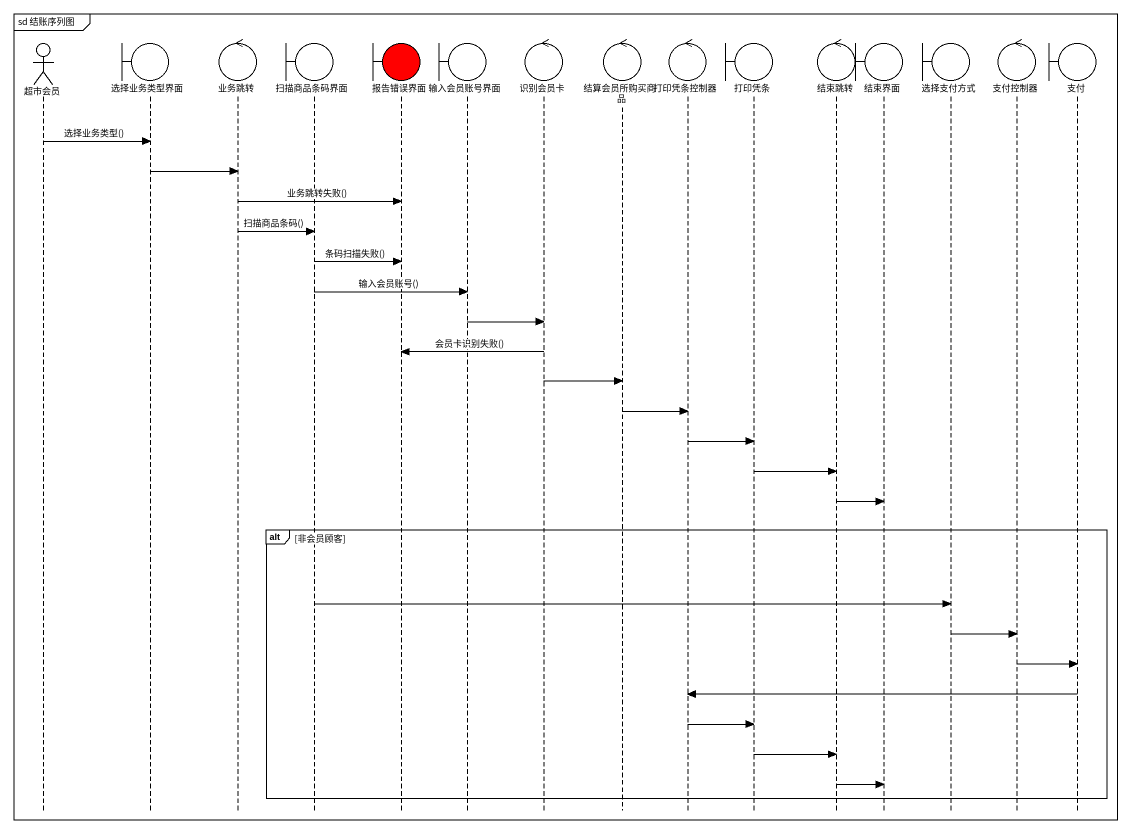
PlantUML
@startuml
mainframe sd 结账序列图
hide footbox
actor 超市会员
boundary 选择业务类型界面
control 业务跳转
boundary 扫描商品条码界面
boundary 报告错误界面 #FF0000
boundary 输入会员账号界面
control 识别会员卡
control 结算会员所购买商品
control 打印凭条控制器
boundary 打印凭条
control 结束跳转
boundary 结束界面
boundary 选择支付方式
control 支付控制器
boundary 支付

超市会员 -> 选择业务类型界面 : 选择业务类型()
选择业务类型界面 -> 业务跳转
业务跳转 -> 报告错误界面 : 业务跳转失败()
业务跳转 -> 扫描商品条码界面 : 扫描商品条码()
扫描商品条码界面 -> 报告错误界面 : 条码扫描失败()
扫描商品条码界面 -> 输入会员账号界面 : 输入会员账号()
输入会员账号界面 -> 识别会员卡
识别会员卡 -> 报告错误界面 : 会员卡识别失败()
识别会员卡 -> 结算会员所购买商品
结算会员所购买商品 -> 打印凭条控制器
打印凭条控制器 -> 打印凭条
打印凭条 -> 结束跳转
结束跳转 -> 结束界面
alt 非会员顾客
  扫描商品条码界面 -> 选择支付方式
  选择支付方式 -> 支付控制器
  支付控制器 -> 支付
  支付 -> 打印凭条控制器
  打印凭条控制器 -> 打印凭条
  打印凭条 -> 结束跳转
  结束跳转 -> 结束界面
end
@enduml
